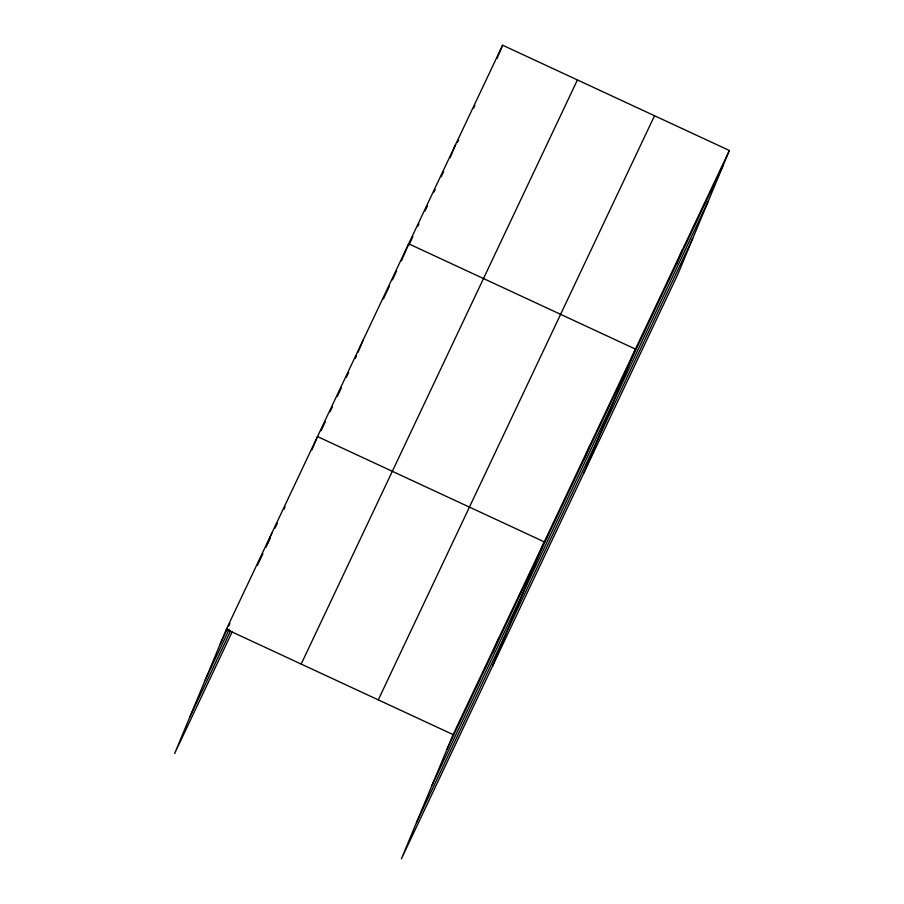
<?xml version="1.0" encoding="UTF-8"?>
<svg xmlns="http://www.w3.org/2000/svg" width="904" height="904" viewBox="0 0 904 904"><rect width="100%" height="100%" fill="white"/><g stroke="black" fill="none" stroke-linecap="round" stroke-linejoin="round"><path stroke-width="1.36" d="M729.37 150.493L453.107 734.613L401.41 858.8L677.672 274.68L729.37 150.493L502.59 45.2L226.328 629.32L174.63 753.507L232.215 631.772M267.392 543.79L271.912 532.942M311.97 449.819L317.496 436.564L544.276 541.858L492.578 666.033M358.063 352.232L363.08 340.186M403.139 257.064L408.664 243.797L635.433 349.091L583.747 473.278M450.102 157.759L455.627 144.504M497.064 58.455L502.59 45.2M492.669 652.699L498.692 638.235M583.837 459.944L589.849 445.469M676.384 264.262L682.396 249.786M220.305 643.795L227.503 628.574M228.701 626.031L229.898 623.5M257.493 565.169L262.894 553.745M265.889 547.406L270.093 538.535M274.884 528.388L277.291 523.314M283.879 509.37L285.088 506.828M321.067 430.733L325.27 421.863M330.062 411.715L332.469 406.642M337.26 396.494L341.463 387.624M346.255 377.476L348.661 372.403M355.261 358.459L356.458 355.916M383.443 298.851L389.443 286.172M392.438 279.822L396.641 270.951M401.444 260.804L402.642 258.273M408.664 245.538L412.879 236.622M417.693 226.441L418.891 223.898M424.914 211.163L427.321 206.067M433.943 192.066L435.152 189.524M441.175 176.788L443.581 171.692M457.435 142.414L458.633 139.871M473.685 108.039L474.894 105.497M205.231 680L229.232 629.274M189.704 717.301L230.486 631.071M301.168 664.067L577.419 79.947M378.267 699.865L654.53 115.746M447.084 749.077L723.347 164.957M432.01 785.282L708.273 201.163M416.484 822.595L692.746 238.464M226.328 629.32L453.107 734.613"/></g></svg>
